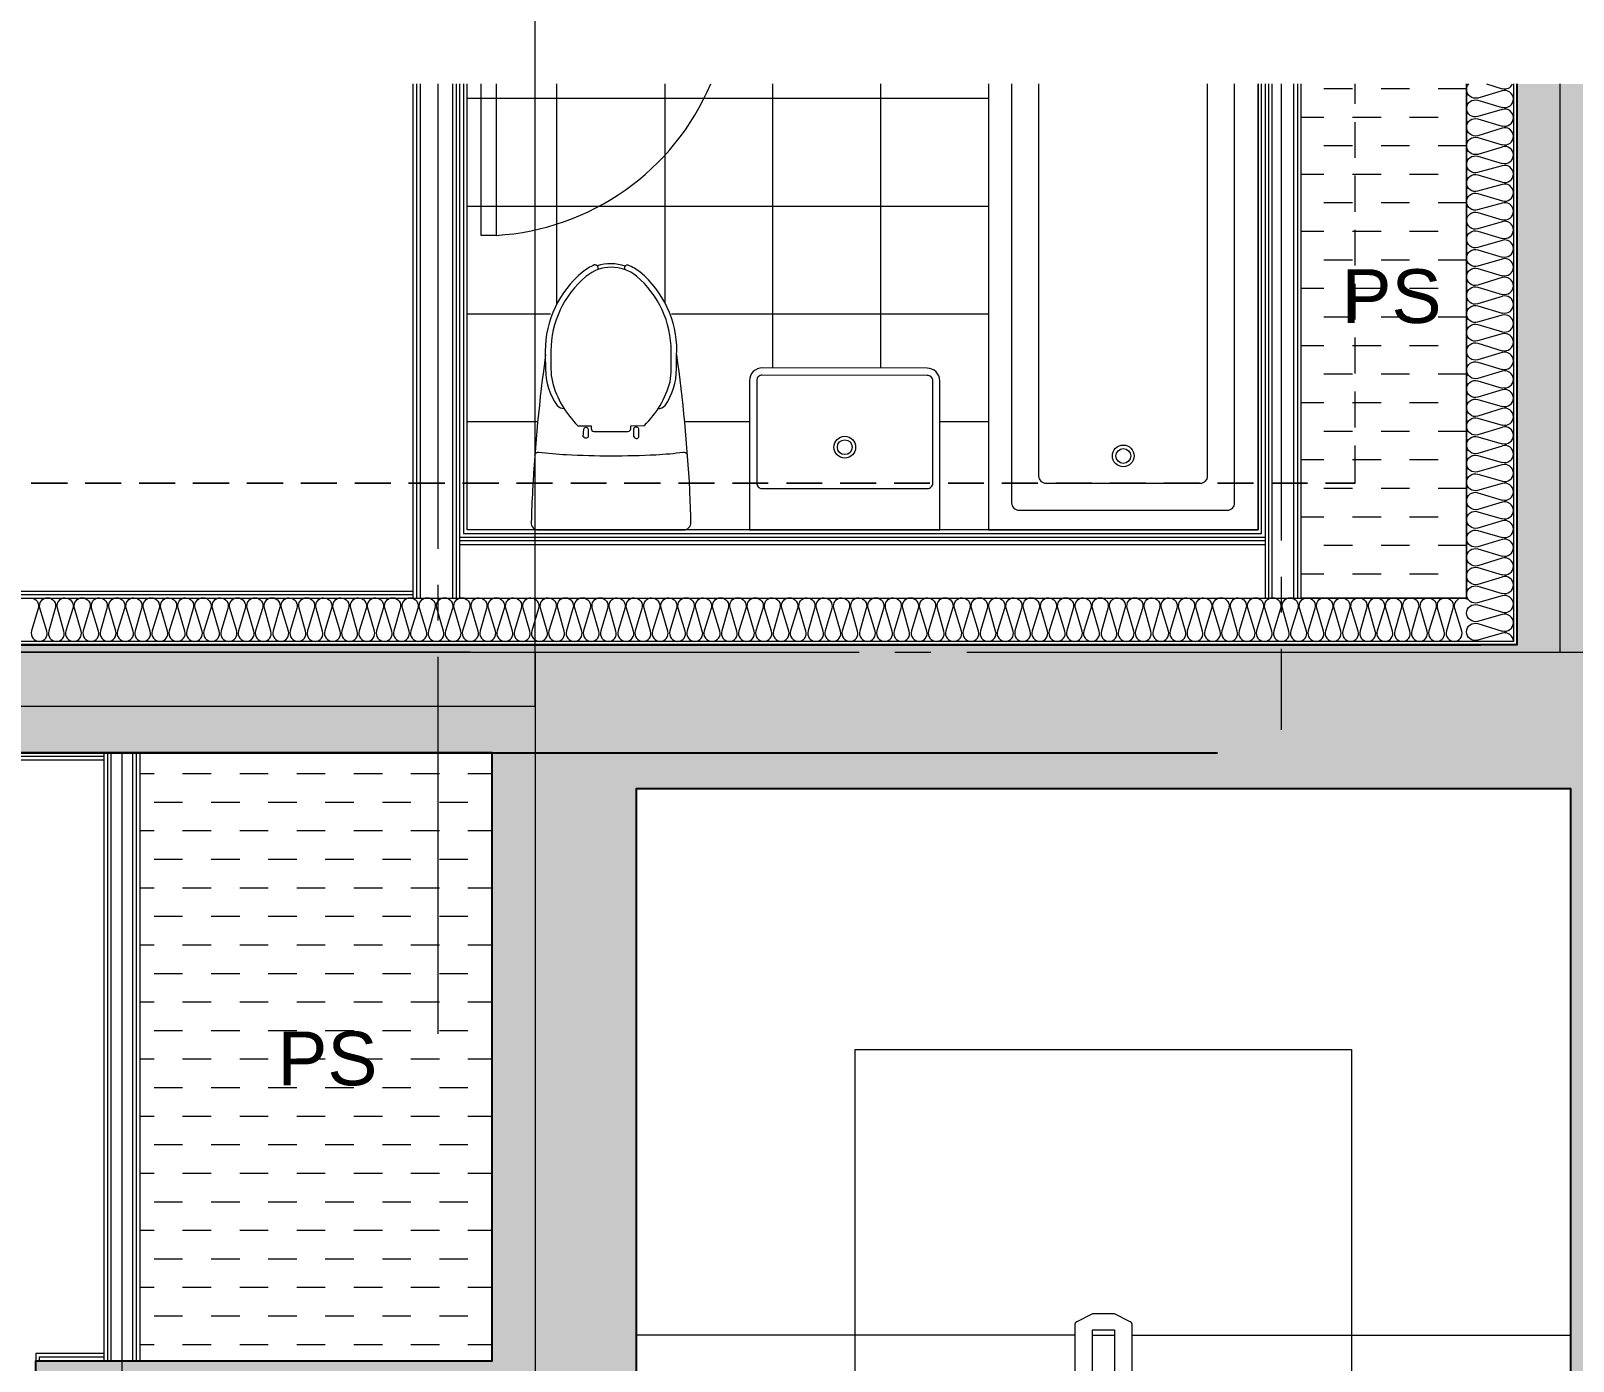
# Model space of a CAD drawing. Header units: millimetres. Extents: x 906 to 41302, y 848 to 28850.
# Drawn here: x 18481 to 22771, y 19970 to 23669 of the extents above; entities that cross this region are included whole.
import ezdxf

# ---------------------------------------------------------------- set-up
doc = ezdxf.new("R2010")
doc.units = ezdxf.units.MM
for name, color, linetype in [('PDF_A-FLOR-GRID', 7, 'Continuous'), ('PDF_A-ST-AXIS-CEN', 7, 'Continuous'), ('PDF_X-단위세대$및$주동평면도$A-DOOR', 7, 'Continuous'), ('PDF_X-단위세대$및$주동평면도$A-FIN-INSL', 7, 'Continuous'), ('PDF_X-단위세대$및$주동평면도$A-FIN-INSL-HID', 7, 'Continuous'), ('PDF_X-단위세대$및$주동평면도$A-FLOR-GRID', 7, 'Continuous'), ('PDF_X-단위세대$및$주동평면도$A-FLOR-STRA-ETC', 7, 'Continuous'), ('PDF_X-단위세대$및$주동평면도$A-FLOR-STRA-MAIN', 7, 'Continuous'), ('PDF_X-단위세대$및$주동평면도$A-FLOR-TOIL', 7, 'Continuous'), ('PDF_X-단위세대$및$주동평면도$A-ST-AXIS-CEN', 7, 'Continuous'), ('PDF_X-단위세대$및$주동평면도$A-ST-CONC', 7, 'Continuous'), ('PDF_X-단위세대$및$주동평면도$A-WALL-DRY', 7, 'Continuous'), ('PDF_X-단위세대$및$주동평면도$A-WALL-EXT', 7, 'Continuous'), ('PDF_문자', 7, 'Continuous')]:
    doc.layers.add(name, color=color, linetype=linetype)
doc.layers.add('PDF_X-단위세대$및$주동평면도$A-FIN-INSL-HAT', color=7, linetype='Continuous', true_color=0x666666)
doc.layers.add('PDF_X-단위세대$및$주동평면도$S-ST-CONC-PAT1', color=7, linetype='Continuous', true_color=0xb7b7b7)
doc.styles.add('PDF Arial', font='arial.ttf')

msp = doc.modelspace()

# ---------------------------------------------------------------- linework, layer by layer
at = {"layer": 'PDF_A-FLOR-GRID', "lineweight": 5}
for points in [[(22077.9, 23508.8), (22157.3, 23508.8)], [(22236.7, 23508.8), (22316, 23508.8)], [(22395.4, 23508.8), (22474.8, 23508.8)], [(22014.4, 23429.4), (22077.9, 23429.4)], [(22157.3, 23429.4), (22236.7, 23429.4)], [(22316, 23429.4), (22395.4, 23429.4)], [(22077.9, 23350), (22157.3, 23350)], [(22236.7, 23350), (22316, 23350)], [(22395.4, 23350), (22474.8, 23350)], [(22014.4, 23270.6), (22077.9, 23270.6)], [(22157.3, 23270.6), (22236.7, 23270.6)], [(22316, 23270.6), (22395.4, 23270.6)], [(22077.9, 23191.3), (22157.3, 23191.3)], [(22236.7, 23191.3), (22316, 23191.3)], [(22395.4, 23191.3), (22474.8, 23191.3)], [(22014.4, 23111.9), (22077.9, 23111.9)], [(22157.3, 23111.9), (22236.7, 23111.9)], [(22316, 23111.9), (22395.4, 23111.9)], [(22077.9, 23032.5), (22157.3, 23032.5)], [(22236.7, 23032.5), (22316, 23032.5)], [(22395.4, 23032.5), (22474.8, 23032.5)], [(22014.4, 22953.1), (22077.9, 22953.1)], [(22157.3, 22953.1), (22236.7, 22953.1)], [(22316, 22953.1), (22395.4, 22953.1)], [(22077.9, 22873.8), (22157.3, 22873.8)], [(22236.7, 22873.8), (22316, 22873.8)], [(22395.4, 22873.8), (22474.8, 22873.8)], [(22014.4, 22794.4), (22077.9, 22794.4)], [(22157.3, 22794.4), (22236.7, 22794.4)], [(22316, 22794.4), (22395.4, 22794.4)], [(22077.9, 22715), (22157.3, 22715)], [(22236.7, 22715), (22316, 22715)], [(22395.4, 22715), (22474.8, 22715)], [(22014.4, 22635.6), (22077.9, 22635.6)], [(22157.3, 22635.6), (22236.7, 22635.6)], [(22316, 22635.6), (22395.4, 22635.6)], [(22077.9, 22556.3), (22157.3, 22556.3)], [(22236.7, 22556.3), (22316, 22556.3)], [(22395.4, 22556.3), (22474.8, 22556.3)], [(22014.4, 22476.9), (22077.9, 22476.9)], [(22157.3, 22476.9), (22236.7, 22476.9)], [(22316, 22476.9), (22395.4, 22476.9)], [(22077.9, 22397.5), (22157.3, 22397.5)], [(22236.7, 22397.5), (22316, 22397.5)], [(22395.4, 22397.5), (22474.8, 22397.5)], [(22014.4, 22318.1), (22077.9, 22318.1)], [(22157.3, 22318.1), (22236.7, 22318.1)], [(22316, 22318.1), (22395.4, 22318.1)], [(22077.9, 22238.8), (22157.3, 22238.8)], [(22236.7, 22238.8), (22316, 22238.8)], [(22395.4, 22238.8), (22474.8, 22238.8)], [(22014.4, 22159.4), (22077.9, 22159.4)], [(22157.3, 22159.4), (22236.7, 22159.4)], [(22316, 22159.4), (22395.4, 22159.4)], [(18784.4, 21603.8), (18823.5, 21603.8)], [(18902.9, 21603.8), (18982.3, 21603.8)], [(19061.7, 21603.8), (19141, 21603.8)], [(19220.4, 21603.8), (19299.8, 21603.8)], [(19379.2, 21603.8), (19458.5, 21603.8)], [(19537.9, 21603.8), (19617.3, 21603.8)], [(19696.7, 21603.8), (19764.4, 21603.8)], [(18823.5, 21524.4), (18902.9, 21524.4)], [(18982.3, 21524.4), (19061.7, 21524.4)], [(19141, 21524.4), (19220.4, 21524.4)], [(19299.8, 21524.4), (19379.2, 21524.4)], [(19458.5, 21524.4), (19537.9, 21524.4)], [(19617.3, 21524.4), (19696.7, 21524.4)], [(18784.4, 21445), (18823.5, 21445)], [(18902.9, 21445), (18982.3, 21445)], [(19061.7, 21445), (19141, 21445)], [(19220.4, 21445), (19299.8, 21445)], [(19379.2, 21445), (19458.5, 21445)], [(19537.9, 21445), (19617.3, 21445)], [(19696.7, 21445), (19764.4, 21445)], [(18823.5, 21365.6), (18902.9, 21365.6)], [(18982.3, 21365.6), (19061.7, 21365.6)], [(19141, 21365.6), (19220.4, 21365.6)], [(19299.8, 21365.6), (19379.2, 21365.6)], [(19458.5, 21365.6), (19537.9, 21365.6)], [(19617.3, 21365.6), (19696.7, 21365.6)], [(18784.4, 21286.3), (18823.5, 21286.3)], [(18902.9, 21286.3), (18982.3, 21286.3)], [(19061.7, 21286.3), (19141, 21286.3)], [(19220.4, 21286.3), (19299.8, 21286.3)], [(19379.2, 21286.3), (19458.5, 21286.3)], [(19537.9, 21286.3), (19617.3, 21286.3)], [(19696.7, 21286.3), (19764.4, 21286.3)], [(18823.5, 21206.9), (18902.9, 21206.9)], [(18982.3, 21206.9), (19061.7, 21206.9)], [(19141, 21206.9), (19220.4, 21206.9)], [(19299.8, 21206.9), (19379.2, 21206.9)], [(19458.5, 21206.9), (19537.9, 21206.9)], [(19617.3, 21206.9), (19696.7, 21206.9)], [(18784.4, 21127.5), (18823.5, 21127.5)], [(18902.9, 21127.5), (18982.3, 21127.5)], [(19061.7, 21127.5), (19141, 21127.5)], [(19220.4, 21127.5), (19299.8, 21127.5)], [(19379.2, 21127.5), (19458.5, 21127.5)], [(19537.9, 21127.5), (19617.3, 21127.5)], [(19696.7, 21127.5), (19764.4, 21127.5)], [(18823.5, 21048.1), (18902.9, 21048.1)], [(18982.3, 21048.1), (19061.7, 21048.1)], [(19141, 21048.1), (19220.4, 21048.1)], [(19299.8, 21048.1), (19379.2, 21048.1)], [(19458.5, 21048.1), (19537.9, 21048.1)], [(19617.3, 21048.1), (19696.7, 21048.1)], [(18784.4, 20968.8), (18823.5, 20968.8)], [(18902.9, 20968.8), (18982.3, 20968.8)], [(19061.7, 20968.8), (19141, 20968.8)], [(19220.4, 20968.8), (19299.8, 20968.8)], [(19379.2, 20968.8), (19458.5, 20968.8)], [(19537.9, 20968.8), (19617.3, 20968.8)], [(19696.7, 20968.8), (19764.4, 20968.8)], [(18823.5, 20889.4), (18902.9, 20889.4)], [(18982.3, 20889.4), (19061.7, 20889.4)], [(19141, 20889.4), (19220.4, 20889.4)], [(19299.8, 20889.4), (19379.2, 20889.4)], [(19458.5, 20889.4), (19537.9, 20889.4)], [(19617.3, 20889.4), (19696.7, 20889.4)], [(18784.4, 20810), (18823.5, 20810)], [(18902.9, 20810), (18982.3, 20810)], [(19061.7, 20810), (19141, 20810)], [(19220.4, 20810), (19299.8, 20810)], [(19379.2, 20810), (19458.5, 20810)], [(19537.9, 20810), (19617.3, 20810)], [(19696.7, 20810), (19764.4, 20810)], [(18823.5, 20730.6), (18902.9, 20730.6)], [(18982.3, 20730.6), (19061.7, 20730.6)], [(19141, 20730.6), (19220.4, 20730.6)], [(19299.8, 20730.6), (19379.2, 20730.6)], [(19458.5, 20730.6), (19537.9, 20730.6)], [(19617.3, 20730.6), (19696.7, 20730.6)], [(18784.4, 20651.3), (18823.5, 20651.3)], [(18902.9, 20651.3), (18982.3, 20651.3)], [(19061.7, 20651.3), (19141, 20651.3)], [(19220.4, 20651.3), (19299.8, 20651.3)], [(19379.2, 20651.3), (19458.5, 20651.3)], [(19537.9, 20651.3), (19617.3, 20651.3)], [(19696.7, 20651.3), (19764.4, 20651.3)], [(18823.5, 20571.9), (18902.9, 20571.9)], [(18982.3, 20571.9), (19061.7, 20571.9)], [(19141, 20571.9), (19220.4, 20571.9)], [(19299.8, 20571.9), (19379.2, 20571.9)], [(19458.5, 20571.9), (19537.9, 20571.9)], [(19617.3, 20571.9), (19696.7, 20571.9)], [(18784.4, 20492.5), (18823.5, 20492.5)], [(18902.9, 20492.5), (18982.3, 20492.5)], [(19061.7, 20492.5), (19141, 20492.5)], [(19220.4, 20492.5), (19299.8, 20492.5)], [(19379.2, 20492.5), (19458.5, 20492.5)], [(19537.9, 20492.5), (19617.3, 20492.5)], [(19696.7, 20492.5), (19764.4, 20492.5)], [(18823.5, 20413.1), (18902.9, 20413.1)], [(18982.3, 20413.1), (19061.7, 20413.1)], [(19141, 20413.1), (19220.4, 20413.1)], [(19299.8, 20413.1), (19379.2, 20413.1)], [(19458.5, 20413.1), (19537.9, 20413.1)], [(19617.3, 20413.1), (19696.7, 20413.1)], [(18784.4, 20333.8), (18823.5, 20333.8)], [(18902.9, 20333.8), (18982.3, 20333.8)], [(19061.7, 20333.8), (19141, 20333.8)], [(19220.4, 20333.8), (19299.8, 20333.8)], [(19379.2, 20333.8), (19458.5, 20333.8)], [(19537.9, 20333.8), (19617.3, 20333.8)], [(19696.7, 20333.8), (19764.4, 20333.8)], [(18823.5, 20254.4), (18902.9, 20254.4)], [(18982.3, 20254.4), (19061.7, 20254.4)], [(19141, 20254.4), (19220.4, 20254.4)], [(19299.8, 20254.4), (19379.2, 20254.4)], [(19458.5, 20254.4), (19537.9, 20254.4)], [(19617.3, 20254.4), (19696.7, 20254.4)], [(18784.4, 20175), (18823.5, 20175)], [(18902.9, 20175), (18982.3, 20175)], [(19061.7, 20175), (19141, 20175)], [(19220.4, 20175), (19299.8, 20175)], [(19379.2, 20175), (19458.5, 20175)], [(19537.9, 20175), (19617.3, 20175)], [(19696.7, 20175), (19764.4, 20175)], [(18823.5, 20095.6), (18902.9, 20095.6)], [(18982.3, 20095.6), (19061.7, 20095.6)], [(19141, 20095.6), (19220.4, 20095.6)], [(19299.8, 20095.6), (19379.2, 20095.6)], [(19458.5, 20095.6), (19537.9, 20095.6)], [(19617.3, 20095.6), (19696.7, 20095.6)], [(18784.4, 20016.3), (18823.5, 20016.3)], [(18902.9, 20016.3), (18982.3, 20016.3)], [(19061.7, 20016.3), (19141, 20016.3)], [(19220.4, 20016.3), (19299.8, 20016.3)], [(19379.2, 20016.3), (19458.5, 20016.3)], [(19537.9, 20016.3), (19617.3, 20016.3)], [(19696.7, 20016.3), (19764.4, 20016.3)]]:
    msp.add_lwpolyline(points, dxfattribs=at)
at = {"layer": 'PDF_A-ST-AXIS-CEN', "lineweight": 5}
msp.add_lwpolyline([(17884.8, 21791.1), (19884, 21791.1), (19884, 25021.1)], dxfattribs=at)
at = {"layer": 'PDF_X-단위세대$및$주동평면도$A-DOOR', "lineweight": 9}
msp.add_lwpolyline([(19775, 23521.5), (19775, 23100.3), (19733.7, 23100.3), (19733.7, 23521.5)], dxfattribs=at)
at = {"layer": 'PDF_X-단위세대$및$주동평면도$A-DOOR', "lineweight": 5}
msp.add_arc((19734.2, 23791.9), 692.7, 273.3948, 337.0441, dxfattribs=at)
at = {"layer": 'PDF_X-단위세대$및$주동평면도$A-FIN-INSL', "lineweight": 5}
for points in [[(22605, 23521.5), (22605, 21971), (16559.8, 21971), (16559.8, 22976.4), (16679.3, 22976.4), (16679.3, 22091.7), (22474.8, 22091.7), (22474.8, 23521.5)], [(19674.4, 22240.9), (21914.9, 22240.9)]]:
    msp.add_lwpolyline(points, dxfattribs=at)
at = {"layer": 'PDF_X-단위세대$및$주동평면도$A-FIN-INSL-HAT', "lineweight": 9}
for points in [[(22574.4, 23456.8, 0.501617), (22605, 23479.7, 0.501617), (22573.2, 23502.4), (22505.5, 23482.3, -0.501617), (22474.8, 23506.1, -0.183409), (22480.8, 23521.9)], [(22574.4, 23405, 0.501617), (22605, 23427.8, 0.501617), (22573.2, 23450.6), (22505.5, 23430.5, -0.501617), (22474.8, 23453.2, -0.501617), (22505.5, 23476), (22573.2, 23455.9)], [(22574.4, 23353.1, 0.501617), (22605, 23376, 0.501617), (22573.2, 23398.7), (22505.5, 23377.5, -0.501617), (22474.8, 23401.4, -0.501617), (22505.5, 23424.1), (22573.2, 23404)], [(22573.2, 23345.8), (22505.5, 23325.7, -0.501617), (22474.8, 23349.5, -0.501617), (22505.5, 23372.2), (22573.2, 23352.1)], [(22574.4, 23301.3, 0.501617), (22605, 23324.1, 0.501617), (22574.4, 23346.9)], [(22574.4, 23144.6, 0.501617), (22605, 23167.5, 0.501617), (22573.2, 23190.2), (22505.4, 23171.1, -0.501617), (22474.8, 23193.9, -0.501617), (22505.5, 23216.7), (22574.4, 23196.5, 0.501617), (22605, 23219.3, 0.501617), (22573.2, 23242.1), (22505.4, 23223, -0.501617), (22474.8, 23245.8, -0.501617), (22505.5, 23268.5), (22574.4, 23248.4, 0.501617), (22605, 23271.2, 0.501617), (22573.2, 23293.9), (22505.4, 23274.8, -0.501617), (22474.8, 23297.6, -0.501617), (22505.5, 23320.4), (22573.2, 23300.3)], [(22574.4, 23092.8, 0.501617), (22605, 23115.6, 0.501617), (22573.2, 23138.4), (22505.5, 23118.2, -0.501617), (22474.8, 23142.1, -0.501617), (22505.5, 23163.8), (22573.2, 23143.6)], [(22574.4, 23040.9, 0.501617), (22605, 23063.7, 0.501617), (22573.2, 23086.5), (22505.5, 23066.4, -0.501617), (22474.8, 23090.2, -0.501617), (22505.5, 23111.9), (22573.2, 23091.8)], [(22574.4, 22989.1, 0.501617), (22605, 23011.9, 0.501617), (22573.2, 23034.6), (22505.5, 23014.5, -0.501617), (22474.8, 23037.3, -0.501617), (22505.5, 23060), (22573.2, 23039.9)], [(22574.4, 22937.2, 0.501617), (22605, 22960, 0.501617), (22573.2, 22982.8), (22505.5, 22961.6, -0.501617), (22474.8, 22985.4, -0.501617), (22505.5, 23008.2), (22573.2, 22988.1)], [(22573.2, 22929.9), (22505.5, 22909.8, -0.501617), (22474.8, 22933.6, -0.501617), (22505.5, 22956.3), (22573.2, 22936.2)], [(22574.4, 22885.3, 0.501617), (22605, 22908.2, 0.501617), (22574.4, 22931)], [(22574.4, 22780.6, 0.501617), (22605, 22803.4, 0.501617), (22573.2, 22826.1), (22505.4, 22807, -0.501617), (22474.8, 22829.9, -0.501617), (22505.5, 22852.6), (22574.4, 22832.4, 0.501617), (22605, 22855.3, 0.501617), (22573.2, 22878), (22505.4, 22858.9, -0.501617), (22474.8, 22881.7, -0.501617), (22505.5, 22904.5), (22573.2, 22884.4)], [(22574.4, 22728.7, 0.501617), (22605, 22751.5, 0.501617), (22573.2, 22774.3), (22505.5, 22754.2, -0.501617), (22474.8, 22778, -0.501617), (22505.5, 22800.7), (22573.2, 22779.6)], [(22574.4, 22676.9, 0.501617), (22605, 22699.7, 0.501617), (22573.2, 22722.4), (22505.5, 22702.3, -0.501617), (22474.8, 22726.1, -0.501617), (22505.5, 22747.8), (22573.2, 22727.7)], [(22574.4, 22625, 0.501617), (22605, 22647.8, 0.501617), (22573.2, 22670.6), (22505.5, 22650.5, -0.501617), (22474.8, 22673.2, -0.501617), (22505.5, 22696), (22573.2, 22675.9)], [(22574.4, 22573.1, 0.501617), (22605, 22596, 0.501617), (22573.2, 22618.7), (22505.5, 22597.5, -0.501617), (22474.8, 22621.4, -0.501617), (22505.5, 22644.1), (22573.2, 22624)], [(22573.2, 22565.8), (22505.5, 22545.7, -0.501617), (22474.8, 22569.5, -0.501617), (22505.5, 22592.3), (22573.2, 22572.1)], [(22573.2, 22513.9), (22505.5, 22493.8, -0.501617), (22474.8, 22517.6, -0.501617), (22505.5, 22540.4), (22573.2, 22520.3)], [(22574.4, 22521.3, 0.501617), (22605, 22544.1, 0.501617), (22574.4, 22566.9)], [(22574.4, 22364.6, 0.501617), (22605, 22387.5, 0.501617), (22573.2, 22410.2), (22505.4, 22391.1, -0.501617), (22474.8, 22413.9, -0.501617), (22505.5, 22436.7), (22574.4, 22416.5, 0.501617), (22605, 22439.3, 0.501617), (22573.2, 22462.1), (22505.4, 22443, -0.501617), (22474.8, 22465.8, -0.501617), (22505.5, 22488.5), (22573.2, 22468.4)], [(22574.4, 22469.4, 0.501617), (22605, 22492.2, 0.501617), (22574.4, 22515.1)], [(22574.4, 22312.8, 0.501617), (22605, 22335.6, 0.501617), (22573.2, 22358.4), (22505.5, 22338.3, -0.501617), (22474.8, 22362.1, -0.501617), (22505.5, 22384.8), (22573.2, 22363.7)], [(22574.4, 22260.9, 0.501617), (22605, 22283.8, 0.501617), (22573.2, 22306.5), (22505.5, 22286.4, -0.501617), (22474.8, 22310.2, -0.501617), (22505.5, 22331.9), (22573.2, 22311.8)], [(22574.4, 22209.1, 0.501617), (22605, 22231.9, 0.501617), (22573.2, 22254.6), (22505.5, 22234.5, -0.501617), (22474.8, 22257.3, -0.501617), (22505.5, 22280), (22573.2, 22259.9)], [(22574.4, 22157.2, 0.501617), (22605, 22180, 0.501617), (22573.2, 22202.8), (22505.5, 22181.6, -0.501617), (22474.8, 22205.4, -0.501617), (22505.5, 22228.2), (22573.2, 22208.1)], [(22573.2, 22149.9), (22505.5, 22129.8, -0.501617), (22474.8, 22153.6, -0.501617), (22505.5, 22176.3), (22573.2, 22156.2)], [(22574.4, 22105.4, 0.501617), (22605, 22128.2, 0.501617), (22574.4, 22151)], [(22574.4, 22000.6, 0.501617), (22605, 22023.4, 0.501617), (22573.2, 22046.2), (22505.4, 22027, -0.501617), (22474.8, 22049.9, -0.501617), (22505.5, 22072.6), (22574.4, 22052.4, 0.501617), (22605, 22075.3, 0.501617), (22573.2, 22098), (22505.4, 22078.9, -0.501617), (22474.8, 22101.7, -0.501617), (22505.5, 22124.5), (22573.2, 22104.4)], [(18480.1, 22092.7, -0.501617), (18500.7, 22063.1), (18482.6, 22000.3, 0.501617), (18504.4, 21971, 0.501617), (18525.1, 21999.6), (18505.9, 22063.5, -0.501617), (18527.7, 22092.7, -0.501617), (18548.4, 22063.1), (18530.3, 22000.3, 0.501617), (18552.1, 21971, 0.501617), (18572.7, 21999.6), (18554.6, 22063.5, -0.501617), (18576.4, 22092.7, -0.501617), (18597, 22063.1), (18577.9, 22000.3, 0.501617), (18599.7, 21971, 0.501617), (18620.3, 21999.6), (18602.2, 22063.5, -0.501617), (18624, 22092.7, -0.501617), (18644.7, 22063.1), (18626.6, 22000.3, 0.501617), (18648.4, 21971, 0.501617), (18669, 21999.6), (18649.8, 22063.5, -0.501617), (18671.7, 22092.7, -0.501617), (18692.3, 22063.1), (18674.2, 22000.3, 0.501617), (18696, 21971, 0.501617), (18716.6, 21999.6), (18698.5, 22063.5, -0.501617), (18720.3, 22092.7, -0.501617), (18741, 22063.1), (18721.8, 22000.3, 0.501617), (18743.6, 21971, 0.501617), (18765.3, 21999.6), (18746.2, 22063.5, -0.501617), (18768, 22092.7, -0.501617), (18788.6, 22063.1), (18770.5, 22000.3, 0.501617), (18792.3, 21971, 0.501617), (18812.9, 21999.6), (18793.8, 22063.5, -0.501617), (18815.6, 22092.7, -0.501617), (18837.3, 22063.1), (18818.1, 22000.3, 0.501617), (18839.9, 21971, 0.501617), (18860.6, 21999.6), (18842.5, 22063.5, -0.501617), (18864.3, 22092.7, -0.501617), (18884.9, 22063.1), (18865.7, 22000.3, 0.501617), (18887.6, 21971, 0.501617), (18909.3, 21999.6), (18890.1, 22063.5, -0.501617), (18911.9, 22092.7, -0.501617), (18932.5, 22063.1), (18914.4, 22000.3, 0.501617), (18936.2, 21971, 0.501617), (18956.9, 21999.6), (18937.7, 22063.5, -0.501617), (18959.5, 22092.7, -0.501617), (18981.2, 22063.1), (18962.1, 22000.3, 0.501617), (18983.9, 21971, 0.501617), (19004.5, 21999.6), (18986.4, 22063.5, -0.501617), (19008.2, 22092.7, -0.501617), (19028.8, 22063.1), (19009.7, 22000.3, 0.501617), (19031.5, 21971, 0.501617), (19053.2, 21999.6), (19034, 22063.5, -0.501617), (19055.8, 22092.7, -0.501617), (19076.5, 22063.1), (19058.4, 22000.3, 0.501617), (19080.2, 21971, 0.501617), (19100.8, 21999.6), (19082.7, 22063.5, -0.501617), (19104.5, 22092.7, -0.501617), (19125.2, 22063.1), (19106, 22000.3, 0.501617), (19127.8, 21971, 0.501617), (19148.4, 21999.6), (19130.3, 22063.5, -0.501617), (19152.1, 22092.7, -0.501617), (19172.8, 22063.1), (19154.7, 22000.3, 0.501617), (19176.5, 21971, 0.501617), (19197.1, 21999.6), (19178, 22063.5, -0.501617), (19199.8, 22092.7, -0.501617), (19220.4, 22063.1), (19202.3, 22000.3, 0.501617), (19224.1, 21971, 0.501617), (19244.7, 21999.6), (19226.6, 22063.5, -0.501617), (19248.4, 22092.7, -0.501617), (19269.1, 22063.1), (19249.9, 22000.3, 0.501617), (19271.7, 21971, 0.501617), (19292.4, 21999.6), (19274.3, 22063.5, -0.501617), (19296.1, 22092.7, -0.501617), (19316.7, 22063.1), (19298.6, 22000.3, 0.501617), (19320.4, 21971, 0.501617), (19341.1, 21999.6), (19321.9, 22063.5, -0.501617), (19343.7, 22092.7, -0.501617), (19364.3, 22063.1), (19346.2, 22000.3, 0.501617), (19368, 21971, 0.501617), (19388.7, 21999.6), (19370.6, 22063.5, -0.501617), (19392.4, 22092.7, -0.501617), (19413, 22063.1), (19393.9, 22000.3, 0.501617), (19415.7, 21971, 0.501617), (19436.3, 21999.6), (19418.2, 22063.5, -0.501617), (19440, 22092.7, -0.501617), (19460.6, 22063.1), (19442.5, 22000.3, 0.501617), (19464.3, 21971, 0.501617), (19485, 21999.6), (19465.8, 22063.5, -0.501617), (19487.6, 22092.7, -0.501617), (19508.3, 22063.1), (19490.2, 22000.3, 0.501617), (19512, 21971, 0.501617), (19532.6, 21999.6), (19514.5, 22063.5, -0.501617), (19536.3, 22092.7, -0.501617), (19557, 22063.1), (19537.8, 22000.3, 0.501617), (19559.6, 21971, 0.501617), (19581.3, 21999.6), (19562.1, 22063.5, -0.501617), (19583.9, 22092.7, -0.501617), (19604.6, 22063.1), (19586.5, 22000.3, 0.501617), (19608.3, 21971, 0.501617), (19628.9, 21999.6), (19609.8, 22063.5, -0.501617), (19631.6, 22092.7, -0.501617), (19653.3, 22063.1), (19634.1, 22000.3, 0.501617), (19655.9, 21971, 0.501617), (19676.5, 21999.6), (19658.4, 22063.5, -0.501617), (19680.2, 22092.7, -0.501617), (19700.9, 22063.1), (19681.7, 22000.3, 0.501617), (19703.5, 21971, 0.501617), (19725.2, 21999.6), (19706.1, 22063.5, -0.501617), (19727.9, 22092.7, -0.501617), (19748.5, 22063.1), (19730.4, 22000.3, 0.501617), (19752.2, 21971, 0.501617), (19772.9, 21999.6), (19753.7, 22063.5, -0.501617), (19775.5, 22092.7, -0.501617), (19797.2, 22063.1), (19778, 22000.3, 0.501617), (19799.8, 21971, 0.501617), (19820.5, 21999.6), (19802.4, 22063.5, -0.501617), (19824.2, 22092.7, -0.501617), (19844.8, 22063.1), (19825.7, 22000.3, 0.501617), (19847.5, 21971, 0.501617), (19869.2, 21999.6), (19850, 22063.5, -0.501617), (19871.8, 22092.7, -0.501617), (19892.4, 22063.1), (19874.3, 22000.3, 0.501617), (19896.2, 21971, 0.501617), (19916.8, 21999.6), (19898.7, 22063.5, -0.501617), (19920.5, 22092.7, -0.501617), (19941.1, 22063.1), (19922, 22000.3, 0.501617), (19943.8, 21971, 0.501617), (19964.4, 21999.6), (19946.3, 22063.5, -0.501617), (19968.1, 22092.7, -0.501617), (19988.8, 22063.1), (19970.6, 22000.3, 0.501617), (19992.5, 21971, 0.501617), (20013.1, 21999.6), (19993.9, 22063.5, -0.501617), (20015.7, 22092.7, -0.501617), (20036.4, 22063.1), (20018.3, 22000.3, 0.501617), (20040.1, 21971, 0.501617), (20060.7, 21999.6), (20042.6, 22063.5, -0.501617), (20064.4, 22092.7, -0.501617), (20085.1, 22063.1), (20065.9, 22000.3, 0.501617), (20087.7, 21971, 0.501617), (20108.3, 21999.6), (20090.2, 22063.5, -0.501617), (20112.1, 22092.7, -0.501617), (20132.7, 22063.1), (20114.6, 22000.3, 0.501617), (20136.4, 21971, 0.501617), (20157, 21999.6), (20137.9, 22063.5, -0.501617), (20159.7, 22092.7, -0.501617), (20180.3, 22063.1), (20162.2, 22000.3, 0.501617), (20184, 21971, 0.501617), (20204.7, 21999.6), (20186.5, 22063.5, -0.501617), (20208.4, 22092.7, -0.501617), (20229, 22063.1), (20209.8, 22000.3, 0.501617), (20231.6, 21971, 0.501617), (20252.3, 21999.6), (20234.2, 22063.5, -0.501617), (20256, 22092.7, -0.501617), (20276.6, 22063.1), (20258.5, 22000.3, 0.501617), (20280.3, 21971, 0.501617), (20301, 21999.6), (20281.8, 22063.5, -0.501617), (20303.6, 22092.7, -0.501617), (20325.3, 22063.1), (20306.1, 22000.3, 0.501617), (20328, 21971, 0.501617), (20348.6, 21999.6), (20330.5, 22063.5, -0.501617), (20352.3, 22092.7, -0.501617), (20372.9, 22063.1), (20353.8, 22000.3, 0.501617), (20375.6, 21971, 0.501617), (20397.3, 21999.6), (20378.1, 22063.5, -0.501617), (20399.9, 22092.7, -0.501617), (20420.6, 22063.1), (20402.4, 22000.3, 0.501617), (20424.3, 21971, 0.501617), (20444.9, 21999.6), (20425.7, 22063.5, -0.501617), (20447.5, 22092.7, -0.501617), (20469.2, 22063.1), (20450.1, 22000.3, 0.501617), (20471.9, 21971, 0.501617), (20492.5, 21999.6), (20474.4, 22063.5, -0.501617), (20496.2, 22092.7, -0.501617), (20516.9, 22063.1), (20497.7, 22000.3, 0.501617), (20519.5, 21971, 0.501617), (20541.2, 21999.6), (20522, 22063.5, -0.501617), (20543.9, 22092.7, -0.501617), (20564.5, 22063.1), (20546.4, 22000.3, 0.501617), (20568.2, 21971, 0.501617), (20588.8, 21999.6), (20569.7, 22063.5, -0.501617), (20591.5, 22092.7, -0.501617), (20613.2, 22063.1), (20594, 22000.3, 0.501617), (20615.8, 21971, 0.501617), (20636.5, 21999.6), (20618.3, 22063.5, -0.501617), (20640.2, 22092.7, -0.501617), (20660.8, 22063.1), (20642.7, 22000.3, 0.501617), (20664.5, 21971, 0.501617), (20685.1, 21999.6), (20666, 22063.5, -0.501617), (20687.8, 22092.7, -0.501617), (20708.4, 22063.1), (20690.3, 22000.3, 0.501617), (20712.1, 21971, 0.501617), (20732.8, 21999.6), (20714.7, 22063.5, -0.501617), (20736.5, 22092.7, -0.501617), (20757.1, 22063.1), (20737.9, 22000.3, 0.501617), (20759.8, 21971, 0.501617), (20780.4, 21999.6), (20762.3, 22063.5, -0.501617), (20784.1, 22092.7, -0.501617), (20804.7, 22063.1), (20786.6, 22000.3, 0.501617), (20808.4, 21971, 0.501617), (20829.1, 21999.6), (20809.9, 22063.5, -0.501617), (20831.7, 22092.7, -0.501617), (20852.4, 22063.1), (20834.2, 22000.3, 0.501617), (20856.1, 21971, 0.501617), (20876.7, 21999.6), (20858.6, 22063.5, -0.501617), (20880.4, 22092.7, -0.501617), (20901, 22063.1), (20881.9, 22000.3, 0.501617), (20903.7, 21971, 0.501617), (20924.3, 21999.6), (20906.2, 22063.5, -0.501617), (20928, 22092.7, -0.501617), (20948.7, 22063.1), (20930.6, 22000.3, 0.501617), (20952.4, 21971, 0.501617), (20973, 21999.6), (20953.8, 22063.5, -0.501617), (20975.7, 22092.7, -0.501617), (20996.3, 22063.1), (20978.2, 22000.3, 0.501617), (21000, 21971, 0.501617), (21020.6, 21999.6), (21002.5, 22063.5, -0.501617), (21024.3, 22092.7, -0.501617), (21045, 22063.1), (21025.8, 22000.3, 0.501617), (21047.6, 21971, 0.501617), (21069.3, 21999.6), (21050.1, 22063.5, -0.501617), (21072, 22092.7, -0.501617), (21092.6, 22063.1), (21074.5, 22000.3, 0.501617), (21096.3, 21971, 0.501617), (21116.9, 21999.6), (21097.8, 22063.5, -0.501617), (21119.6, 22092.7, -0.501617), (21141.3, 22063.1), (21122.1, 22000.3, 0.501617), (21143.9, 21971, 0.501617), (21164.6, 21999.6), (21146.5, 22063.5, -0.501617), (21168.3, 22092.7, -0.501617), (21188.9, 22063.1), (21169.7, 22000.3, 0.501617), (21191.6, 21971, 0.501617), (21213.2, 21999.6), (21194.1, 22063.5, -0.501617), (21215.9, 22092.7, -0.501617), (21236.5, 22063.1), (21218.4, 22000.3, 0.501617), (21240.2, 21971, 0.501617), (21260.9, 21999.6), (21241.7, 22063.5, -0.501617), (21263.5, 22092.7, -0.501617), (21285.2, 22063.1), (21266, 22000.3, 0.501617), (21287.9, 21971, 0.501617), (21308.5, 21999.6), (21290.4, 22063.5, -0.501617), (21312.2, 22092.7, -0.501617), (21332.8, 22063.1), (21313.7, 22000.3, 0.501617), (21335.5, 21971, 0.501617), (21357.2, 21999.6), (21338, 22063.5, -0.501617), (21359.8, 22092.7, -0.501617), (21380.5, 22063.1), (21362.4, 22000.3, 0.501617), (21384.2, 21971, 0.501617), (21404.8, 21999.6), (21386.7, 22063.5, -0.501617), (21408.5, 22092.7, -0.501617), (21429.1, 22063.1), (21410, 22000.3, 0.501617), (21431.8, 21971, 0.501617), (21452.4, 21999.6), (21434.3, 22063.5, -0.501617), (21456.1, 22092.7, -0.501617), (21476.8, 22063.1), (21458.7, 22000.3, 0.501617), (21480.5, 21971, 0.501617), (21501.1, 21999.6), (21481.9, 22063.5, -0.501617), (21503.8, 22092.7, -0.501617), (21524.4, 22063.1), (21506.3, 22000.3, 0.501617), (21528.1, 21971, 0.501617), (21548.7, 21999.6), (21530.6, 22063.5, -0.501617), (21552.4, 22092.7, -0.501617), (21573.1, 22063.1), (21553.9, 22000.3, 0.501617), (21575.7, 21971, 0.501617), (21596.4, 21999.6), (21578.3, 22063.5, -0.501617), (21600.1, 22092.7, -0.501617), (21620.7, 22063.1), (21602.6, 22000.3, 0.501617), (21624.4, 21971, 0.501617), (21645, 21999.6), (21625.9, 22063.5, -0.501617), (21647.7, 22092.7, -0.501617), (21668.3, 22063.1), (21650.2, 22000.3, 0.501617), (21672, 21971, 0.501617), (21692.7, 21999.6), (21674.6, 22063.5, -0.501617), (21696.4, 22092.7, -0.501617), (21717, 22063.1), (21697.8, 22000.3, 0.501617), (21719.7, 21971, 0.501617), (21740.3, 21999.6), (21722.2, 22063.5, -0.501617), (21744, 22092.7, -0.501617), (21764.6, 22063.1), (21746.5, 22000.3, 0.501617), (21768.3, 21971, 0.501617), (21789, 21999.6), (21769.8, 22063.5, -0.501617), (21791.6, 22092.7, -0.501617), (21813.3, 22063.1), (21794.2, 22000.3, 0.501617), (21816, 21971, 0.501617), (21836.6, 21999.6), (21818.5, 22063.5, -0.501617), (21840.3, 22092.7, -0.501617), (21860.9, 22063.1), (21841.8, 22000.3, 0.501617), (21863.6, 21971, 0.501617), (21885.3, 21999.6), (21866.1, 22063.5, -0.501617), (21887.9, 22092.7, -0.501617), (21908.6, 22063.1), (21890.5, 22000.3, 0.501617), (21912.3, 21971, 0.501617), (21932.9, 21999.6), (21913.7, 22063.5, -0.501617), (21935.6, 22092.7, -0.501617), (21957.3, 22063.1), (21938.1, 22000.3, 0.501617), (21959.9, 21971, 0.501617), (21980.5, 21999.6), (21962.4, 22063.5, -0.501617), (21984.2, 22092.7, -0.501617), (22004.9, 22063.1), (21985.7, 22000.3, 0.501617), (22007.5, 21971, 0.501617), (22029.2, 21999.6), (22010.1, 22063.5, -0.501617), (22031.9, 22092.7, -0.501617), (22052.5, 22063.1), (22034.4, 22000.3, 0.501617), (22056.2, 21971, 0.501617), (22076.8, 21999.6), (22057.7, 22063.5, -0.501617), (22079.5, 22092.7, -0.501617), (22101.2, 22063.1), (22082, 22000.3, 0.501617), (22103.8, 21971, 0.501617), (22124.5, 21999.6), (22106.4, 22063.5, -0.501617), (22128.2, 22092.7, -0.501617), (22148.8, 22063.1), (22130.7, 22000.3, 0.501617), (22152.5, 21971, 0.501617), (22173.2, 21999.6), (22154, 22063.5, -0.501617), (22175.8, 22092.7, -0.501617), (22196.4, 22063.1), (22178.3, 22000.3, 0.501617), (22200.1, 21971, 0.501617), (22220.8, 21999.6), (22202.7, 22063.5, -0.501617), (22224.5, 22092.7, -0.501617), (22245.1, 22063.1), (22226, 22000.3, 0.501617), (22247.8, 21971, 0.501617), (22268.4, 21999.6), (22250.3, 22063.5, -0.501617), (22272.1, 22092.7, -0.501617), (22292.7, 22063.1), (22274.6, 22000.3, 0.501617), (22296.5, 21971, 0.501617), (22317.1, 21999.6), (22297.9, 22063.5, -0.501617), (22319.7, 22092.7, -0.501617), (22340.4, 22063.1), (22322.3, 22000.3, 0.501617), (22344.1, 21971, 0.501617), (22364.7, 21999.6), (22346.6, 22063.5, -0.501617), (22368.4, 22092.7, -0.501617), (22389.1, 22063.1), (22369.9, 22000.3, 0.501617), (22391.7, 21971, 0.501617), (22412.3, 21999.6), (22394.2, 22063.5, -0.501617), (22416, 22092.7, -0.501617), (22436.7, 22063.1), (22418.6, 22000.3, 0.501617), (22440.4, 21971, 0.501617), (22461, 21999.6), (22442, 22063.1, -0.501617), (22463.7, 22092.7, -0.129963), (22474.9, 22089.7)], [(22605, 21971.5, 0.501617), (22573.2, 21994.3), (22505.5, 21974.2, -0.501617), (22474.8, 21998, -0.501617), (22505.5, 22020.8), (22573.2, 21999.6)]]:
    msp.add_lwpolyline(points, format="xyb", dxfattribs=at)
for points in [[(22529.8, 23521.5), (22573.2, 23507.7)], [(22605, 21971), (22605, 21971)]]:
    msp.add_lwpolyline(points, dxfattribs=at)
msp.add_arc((22581.1, 23531.5), 23.8, 253.4436, 335.495, dxfattribs=at)
at = {"layer": 'PDF_X-단위세대$및$주동평면도$A-FIN-INSL-HID', "lineweight": 5}
for points in [[(22164.7, 23466.4), (22164.7, 23521.5)], [(22164.7, 23316.2), (22164.7, 23415.6)], [(22164.7, 23165.9), (22164.7, 23266.4)], [(22164.7, 23016.6), (22164.7, 23116.1)], [(22164.7, 22866.4), (22164.7, 22965.8)], [(22164.7, 22716.1), (22164.7, 22816.6)], [(22164.7, 22565.8), (22164.7, 22666.3)], [(22164.7, 22411.3), (22082.1, 22411.3), (22164.7, 22411.3), (22164.7, 22516.1)]]:
    msp.add_lwpolyline(points, dxfattribs=at)
for points in [[(18582.2, 22411.3), (18481.7, 22411.3)], [(18731.5, 22411.3), (18632, 22411.3)], [(18881.7, 22411.3), (18782.3, 22411.3)], [(19032, 22411.3), (18931.5, 22411.3)], [(19182.3, 22411.3), (19081.8, 22411.3)], [(19331.5, 22411.3), (19232, 22411.3)], [(19481.8, 22411.3), (19382.3, 22411.3)], [(19632.1, 22411.3), (19531.6, 22411.3)], [(19782.4, 22411.3), (19681.8, 22411.3)], [(19931.6, 22411.3), (19832.1, 22411.3)], [(20081.9, 22411.3), (19982.4, 22411.3)], [(20232.2, 22411.3), (20131.6, 22411.3)], [(20382.5, 22411.3), (20281.9, 22411.3)], [(20531.7, 22411.3), (20432.2, 22411.3)], [(20682, 22411.3), (20582.5, 22411.3)], [(20832.2, 22411.3), (20731.7, 22411.3)], [(20981.5, 22411.3), (20882, 22411.3)], [(21131.8, 22411.3), (21032.3, 22411.3)], [(21282, 22411.3), (21181.5, 22411.3)], [(21432.3, 22411.3), (21331.8, 22411.3)], [(21581.5, 22411.3), (21482.1, 22411.3)], [(21731.8, 22411.3), (21632.3, 22411.3)], [(21882.1, 22411.3), (21781.6, 22411.3)], [(22032.4, 22411.3), (21931.9, 22411.3)]]:
    msp.add_lwpolyline(points, close=True, dxfattribs=at)
at = {"layer": 'PDF_X-단위세대$및$주동평면도$A-FLOR-GRID', "lineweight": 5}
for points in [[(19944.3, 22910.8), (19944.3, 23521.5)], [(20244.9, 22910.8), (20244.9, 23521.5)], [(20544.4, 22730.9), (20544.4, 23521.5)], [(20844.9, 22730.9), (20844.9, 23521.5)], [(21144.5, 23481.3), (19694.5, 23481.3)], [(21144.5, 23180.7), (19694.5, 23180.7)], [(19926.3, 22881.2), (19694.5, 22881.2)], [(21144.5, 22881.2), (20262.9, 22881.2)], [(19888.2, 22581.7), (19694.5, 22581.7)], [(20479.8, 22581.7), (20301, 22581.7)], [(21144.5, 22581.7), (21009, 22581.7)]]:
    msp.add_lwpolyline(points, dxfattribs=at)
at = {"layer": 'PDF_X-단위세대$및$주동평면도$A-FLOR-STRA-ETC', "lineweight": 5}
msp.add_lwpolyline([(20774, 19431), (20774, 20836.5), (22154.1, 20836.5), (22154.1, 18221.3)], dxfattribs=at)
at = {"layer": 'PDF_X-단위세대$및$주동평면도$A-FLOR-STRA-MAIN', "lineweight": 9}
msp.add_lwpolyline([(21384.7, 18193.3, 0.28408), (21390, 18183.2), (21434.4, 18161), (21494.8, 18161), (21539.2, 18183.2, 0.28408), (21544.5, 18192.8), (21544.5, 20070.2, 0.28408), (21539.2, 20078.7), (21494.8, 20100.9), (21434.4, 20100.9), (21390, 20078.7, 0.28408), (21384.7, 20070.2), (21384.7, 18193.3)], format="xyb", dxfattribs=at)
for points in [[(21384.7, 20041.7), (20164.4, 20041.7)], [(21434.4, 20041.7), (21494.8, 20041.7)], [(21544.5, 20041.7), (22764.8, 20041.7)]]:
    msp.add_lwpolyline(points, dxfattribs=at)
msp.add_lwpolyline([(21494.8, 18206.5), (21434.4, 18206.5), (21434.4, 20056.5), (21494.8, 20056.5)], close=True, dxfattribs=at)
at = {"layer": 'PDF_X-단위세대$및$주동평면도$A-FLOR-TOIL', "lineweight": 5}
msp.add_lwpolyline([(21144.5, 23521.5), (21144.5, 22281.1), (21894.8, 22281.1), (21894.8, 23521.5), (21894.8, 22281.1), (19694.5, 22281.1), (19694.5, 23521.5)], dxfattribs=at)
for points in [[(21209, 23521.5), (21209, 22356.2, 0.414214), (21229.1, 22336.1), (21809.1, 22336.1, 0.414214), (21829.2, 22356.2), (21829.2, 23521.5)], [(21284.2, 23521.5), (21284.2, 22431.4, 0.414214), (21304.3, 22411.3), (21733.9, 22411.3, 0.414214), (21754.1, 22431.4), (21754.1, 23521.5)], [(20225.3, 22618.7, 0.190132), (20244.8, 22626.8, 0.156503), (20276.6, 22728.8), (20276.6, 22767.9), (20277.7, 22779.1, 0.222444), (20175.5, 22998.1, 0.077694), (20141.9, 23017.4, 0.256379), (20134, 23014.9, 0.153533), (20055.9, 23015.8, 0.256711), (20048, 23018, 0.077694), (20015.1, 22998.1, 0.222444), (19911.5, 22778.5), (19911.5, 22767.9), (19912.6, 22729.3, 0.156503), (19945, 22627, 0.190132), (19963.8, 22618.7)], [(19912.6, 22768.7, 0.021336), (19876.4, 22391.6, 0.005034), (19872.6, 22302.3, 0.42385), (19892.4, 22281.1), (20296.7, 22281.1, 0.425746), (20316.8, 22302.5, 0.005034), (20313.8, 22391.6, 0.021336), (20277.6, 22768.7)], [(20515.3, 22711.8, 0.414214), (20499.9, 22696), (20499.9, 22411.8, 0.414214), (20514.7, 22396.5), (20974.6, 22396.5, 0.414214), (20989.9, 22411.3), (20989.9, 22696, 0.414214), (20974.1, 22710.8), (20515.3, 22711.8)], [(20017.3, 22540.4), (20018.6, 22561.6, -0.789862), (20031.1, 22561.6), (20031.1, 22540.4, -0.789862), (20018.6, 22541.5)], [(20158.3, 22541.5, 0.789862), (20171.8, 22540.4), (20171.7, 22561.6, 0.789862), (20157, 22561.6), (20157, 22540.4)], [(20307.3, 22487.7, 0.429716), (20295.9, 22496.6, -0.019345), (20219.5, 22489.5, -0.024884), (19970.3, 22489.8, -0.019345), (19893.2, 22496.9, 0.429716), (19881.9, 22487.7)]]:
    msp.add_lwpolyline(points, format="xyb", dxfattribs=at)
for points in [[(20002.5, 22571.1), (20039.6, 22571.1), (20039.6, 22563.2, 0.414214), (20047, 22555.2), (20141.7, 22555.2, 0.414214), (20149.6, 22562.6), (20149.6, 22571.1), (20187.3, 22571.5, 0.135255), (20258.7, 22693.1, 0.056698), (20261.8, 22728.8), (20261.8, 22778.5, 0.222444), (20165.7, 22986.7, 0.362354), (20024.9, 22985.9, 0.222444), (19927.4, 22778.5), (19927.4, 22728.8, 0.056698), (19931.5, 22693.1, 0.135255)], [(20974.1, 22730.9), (20515.3, 22732, 0.414214), (20479.8, 22696), (20479.8, 22281.1), (21009, 22281.1), (21009, 22696, 0.414214)]]:
    msp.add_lwpolyline(points, format="xyb", close=True, dxfattribs=at)
for centre, radius in [((20744.9, 22511.3), 30.2), ((20744.9, 22511.3), 20.6), ((20744.9, 22511.3), 20.6), ((21519.6, 22487), 30.2), ((21519.6, 22487), 20.6), ((21519.6, 22487), 20.6)]:
    msp.add_circle(centre, radius, dxfattribs=at)
for centre, start, end in [((20050.7, 23009.8), 329.8645, 49.2352), ((20139.6, 23009.8), 130.7648, 210.1355)]:
    msp.add_arc(centre, 7.94, start, end, dxfattribs=at)
at = {"layer": 'PDF_X-단위세대$및$주동평면도$A-ST-AXIS-CEN', "lineweight": 5}
for points in [[(19614.1, 22228.2), (19614.1, 23521.5)], [(21959.4, 22251.5), (21959.4, 23521.5)], [(22734.1, 23521.5), (22734.1, 21941.4)], [(21959.4, 22051.4), (21959.4, 22150.9)], [(19614.1, 22029.2), (19614.1, 22128.7)], [(19704.1, 21941.4), (16651.8, 21941.4)], [(17784.2, 21941.4), (20784.6, 21941.4)], [(19614.1, 20879.9), (19614.1, 21928.7)], [(19884, 21941.4), (19884, 19331.5)], [(20884.1, 21941.4), (20984.6, 21941.4)], [(21084.1, 21941.4), (22889.6, 21941.4), (22889.6, 19331.5)], [(21959.4, 21725.5), (21959.4, 21950.9)], [(18734.6, 19825.8), (18734.6, 21660.9)]]:
    msp.add_lwpolyline(points, dxfattribs=at)
at = {"layer": 'PDF_X-단위세대$및$주동평면도$A-ST-CONC', "lineweight": 25}
for points in [[(22614.5, 23521.5), (22614.5, 21961.5), (19664.9, 21961.5), (16549.2, 21961.5), (22513.9, 21961.5)], [(26144, 23521.5), (26144, 18301.8), (23014.5, 18301.8), (23014.5, 17921.8), (22764.8, 17921.8), (22764.8, 21561.4), (20164.4, 21561.4), (20164.4, 16701.6), (22764.8, 16701.6)], [(22614.5, 23468.6), (22614.5, 21961.5), (16549.2, 21961.5), (16549.2, 22961.6), (16299.4, 22961.6), (16299.4, 21660.9), (21781.6, 21660.9)], [(19764.4, 21660.9), (17004.3, 21660.9), (17004.3, 21370.9), (16754.5, 21370.9), (16754.5, 21660.9), (16299.4, 21660.9), (16299.4, 21961.5)], [(22764.8, 16791.5), (23014.5, 16791.5), (23014.5, 16701.6), (23334.1, 16701.6), (23334.1, 16601), (23319.3, 16601), (23319.3, 16301.5), (19764.4, 16301.5), (19764.4, 19841.6), (18494.4, 19841.6), (18494.4, 19970.8), (19764.4, 19970.8), (19764.4, 21660.9), (17004.3, 21660.9), (16754.5, 21660.9)]]:
    msp.add_lwpolyline(points, dxfattribs=at)
at = {"layer": 'PDF_X-단위세대$및$주동평면도$A-WALL-DRY', "lineweight": 13}
for points in [[(19544.3, 22091.7), (19544.3, 23521.5)], [(19554.8, 22091.7), (19554.8, 23521.5)], [(19564.4, 22091.7), (19564.4, 23521.5)], [(19654.3, 22091.7), (19654.3, 23521.5)], [(19664.9, 22091.7), (19664.9, 23521.5)], [(19674.4, 22091.7), (19674.4, 23521.5)], [(21914.9, 22091.7), (21914.9, 23521.5)], [(21924.4, 22091.7), (21924.4, 23521.5)], [(21934, 22091.7), (21934, 23521.5)], [(21994.3, 22091.7), (21994.3, 23521.5)], [(22004.9, 22091.7), (22004.9, 23521.5)], [(22474.8, 23521.5), (22474.8, 22091.7), (22014.4, 22091.7), (22014.4, 23521.5)], [(16689.9, 22976.4), (16689.9, 22101.2), (19544.3, 22101.2)], [(16699.5, 22976.4), (16699.5, 22110.7), (19544.3, 22110.7)], [(19674.4, 22261), (21914.9, 22261)], [(19674.4, 22251.5), (21914.9, 22251.5)], [(18684.9, 21651.4), (17054, 21651.4)], [(18684.9, 21640.8), (17054, 21640.8)], [(18684.9, 19970.8), (18684.9, 21660.9)], [(18694.4, 19970.8), (18694.4, 21660.9)], [(18703.9, 19970.8), (18703.9, 21660.9)], [(18764.3, 19970.8), (18764.3, 21660.9)], [(18774.8, 19970.8), (18774.8, 21660.9)], [(18784.4, 19970.8), (18784.4, 21660.9)], [(18684.9, 19990.9), (18494.4, 19990.9), (18494.4, 19970.8)], [(18505, 19970.8), (18505, 19981.3), (18684.9, 19981.3)]]:
    msp.add_lwpolyline(points, dxfattribs=at)
at = {"layer": 'PDF_X-단위세대$및$주동평면도$A-WALL-EXT', "lineweight": 5}
msp.add_lwpolyline([(19684, 23521.5), (19684, 22271.6), (21904.3, 22271.6), (21904.3, 23521.5)], dxfattribs=at)
at = {"layer": 'PDF_X-단위세대$및$주동평면도$S-ST-CONC-PAT1', "lineweight": 0}
msp.add_lwpolyline([(19764.4, 21660.9), (16754.5, 21660.9)], dxfattribs=at)
at = {"layer": 'PDF_X-단위세대$및$주동평면도$S-ST-CONC-PAT1', "transparency": 33554559}
for points in [[(22722.4, 23521.5), (22614.5, 21561.4), (22614.5, 23521.5)], [(22764.8, 21561.4), (22722.4, 23521.5), (22614.5, 21561.4)], [(22764.8, 23521.5), (22764.8, 21561.4), (22722.4, 23521.5)], [(22896, 23521.5), (22764.8, 17921.8), (22764.8, 23521.5)], [(22914, 17921.8), (22896, 23521.5), (22764.8, 17921.8)], [(21781.6, 21660.9), (22614.5, 21961.5), (16549.2, 21660.9)], [(22614.5, 21961.5), (16549.2, 21660.9), (16549.2, 21961.5)], [(19664.9, 21660.9), (19664.9, 21961.5), (17004.3, 21660.9)], [(19664.9, 21961.5), (17004.3, 21660.9), (17004.3, 21961.5)], [(19764.4, 21660.9), (19764.4, 21961.5), (19664.9, 21660.9)], [(19764.4, 21961.5), (19664.9, 21660.9), (19664.9, 21961.5)], [(20164.4, 16301.5), (20164.4, 21961.5), (19764.4, 16301.5)], [(20164.4, 21961.5), (19764.4, 16301.5), (19764.4, 21961.5)], [(22614.5, 21561.4), (22614.5, 21961.5), (20164.4, 21561.4)], [(22614.5, 21961.5), (20164.4, 21561.4), (20164.4, 21961.5)], [(19764.4, 19872.3), (19764.4, 19841.6), (18494.4, 19970.8)], [(19764.4, 19841.6), (18494.4, 19970.8), (18494.4, 19841.6)], [(19764.4, 19970.8), (19764.4, 19872.3), (18494.4, 19970.8)]]:
    msp.add_solid(points, dxfattribs=at)

# ---------------------------------------------------------------- texts
at = {"layer": 'PDF_문자', "char_height": 149.38, "attachment_point": 7, "style": 'PDF Arial'}
for insert in [(22126.6, 22854.6), (19166.4, 20734.7)]:
    msp.add_mtext('PS', dxfattribs=dict(at, insert=insert))

doc.saveas('drawing.dxf')
